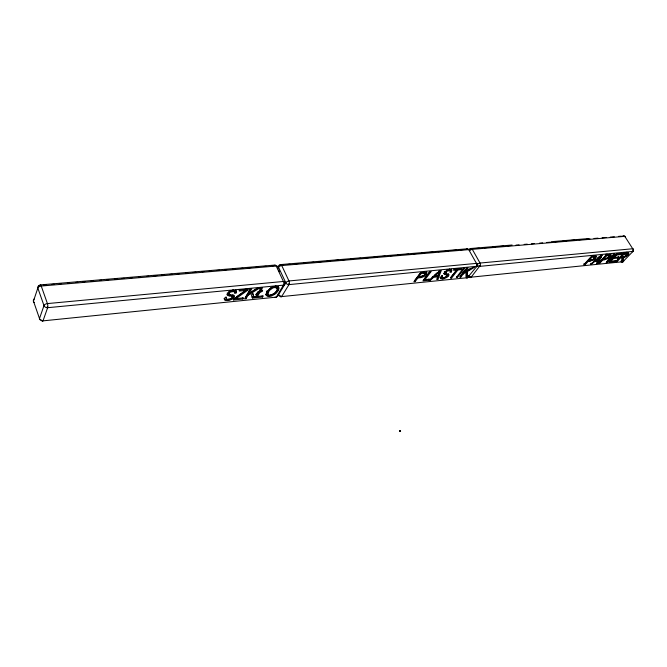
<?xml version="1.0" encoding="UTF-8"?>
<svg xmlns="http://www.w3.org/2000/svg" width="667" height="667" viewBox="0 0 667 667"><rect width="100%" height="100%" fill="white"/><g stroke="black" fill="none" stroke-linecap="round" stroke-linejoin="round"><path stroke-width="1" d="M609.238 255.178L609.238 255.052A1.467 0.542 -31 0 0 609.071 254.869M272.62 286.868A4.21 2.059 -24.9 0 1 273.962 286.518L276.48 286.918A4.586 2.243 -24.9 0 1 276.863 287.794L276.763 288.528M225.688 297.157L226.005 298.049A3.877 1.934 -23.6 0 0 226.513 298.316M277.347 288.828L276.788 290.687L274.921 293.08A5.136 2.501 -24.8 0 1 273.678 294.022L269.41 295.323A3.869 1.884 -24.8 0 1 268.493 295.114L268.051 294.814A5.103 2.485 -24.8 0 1 267.684 294.122L269.335 290.545L272.653 288.077A4.21 2.051 -24.9 0 1 274.437 287.56L276.963 287.961A4.586 2.234 -24.9 0 1 277.347 288.828L276.863 287.794M466.125 272.261L463.34 273.912L460.855 277.022L460.347 276.096L462.831 272.986L465.608 271.336L466.125 272.261L465.925 276.513L467.259 276.38L467.5 271.444L466.983 270.519L470.402 268.493M466.983 270.519L466.75 275.454L467.259 276.38M449.833 270.41L449.775 270.052A2.418 1.042 -28.9 0 0 449.483 269.827A3.035 1.309 -28.9 0 0 448.958 269.743L448.482 269.768L449.475 270.685A3.035 1.301 -28.8 0 1 449.992 270.76A2.418 1.034 -28.9 0 1 450.283 270.985L449.908 272.261L451.2 272.028L451.859 270.352A3.902 1.676 -28.9 0 0 451.384 269.785L447.165 270.385L443.997 273.303A3.627 1.559 -28.8 0 0 443.98 273.954L444.297 274.32A5.428 2.334 -28.9 0 0 444.731 274.496L445.648 274.679A39.311 16.692 -27.9 0 1 446.456 274.804L447.432 275.179A1.951 0.834 -28.7 0 1 447.507 275.429A2.134 0.917 -28.7 0 1 447.315 275.921L445.923 277.164A2.368 1.017 -28.7 0 1 445.214 277.514L442.688 277.856A3.502 1.501 -28.7 0 1 442.146 277.53L442.288 275.579M624.996 253.235L617.05 261.564L616.091 261.664L624.029 253.327L627.439 253.001A9.321 3.352 -31 0 1 628.131 252.968L628.939 253.56A3.969 1.426 -31.1 0 1 628.539 254.369L626.471 256.303A3.26 1.176 -31.1 0 1 625.646 256.803L625.079 257.078A3.802 1.367 -31.1 0 1 624.204 257.395A5.353 1.926 -31.2 0 1 623.603 257.554L622.803 260.98L621.719 261.097L621.194 260.263L622.286 260.155L623.078 256.72A5.353 1.934 -31.2 0 0 623.97 256.47M628.422 252.526L628.406 252.726A3.969 1.434 -31.1 0 1 628.006 253.535L626.722 254.886M479.973 265.724L471.185 277.122L470.318 277.414M622.911 261.906L622.936 261.714A2.126 1.209 40.3 0 0 623.578 260.347M234.15 291.737L233.959 290.795A2.676 1.342 -23.7 0 0 233.483 290.562A3.36 1.684 -23.7 0 0 232.775 290.478L232.475 290.487M596.015 255.769A3.177 1.184 -30.9 0 1 596.006 255.895L593.88 258.529A4.26 1.592 -30.8 0 1 593.263 258.988M276.196 297.274L283.417 285.142A2.618 1.843 31.6 0 0 284.676 282.858A2.61 1.276 -25.2 0 0 283.417 281.474L276.205 266.025A2.61 1.326 85.1 0 0 274.912 265.066L40.237 284.909M441.662 275.771L441.646 276.597A3.502 1.501 -28.7 0 0 442.188 276.922L442.463 276.972M226.371 297.499L226.463 299.116A3.885 1.934 -23.6 0 0 227.305 299.458L230.465 299.041A2.626 1.301 -23.6 0 0 231.249 298.649L232.566 297.274A2.368 1.176 -23.6 0 0 232.608 296.74A2.168 1.076 -23.6 0 0 232.416 296.473L230.982 296.081A43.739 21.261 -22.6 0 0 229.873 295.956L228.589 295.773A6.02 3.01 -23.7 0 1 227.964 295.589L227.389 295.198A4.027 2.009 -23.7 0 1 227.155 294.497C228.081 291.212 232.324 289.937 235.376 290.537A4.327 2.159 -23.7 0 1 236.226 291.145L236.043 292.98L234.459 293.255L234.425 291.863A2.676 1.334 -23.7 0 0 233.959 291.629A3.368 1.684 -23.7 0 0 233.242 291.546L230.815 291.988A2.41 1.209 -23.7 0 0 230.073 292.354L228.814 293.763L229.273 294.639A7.179 3.593 -23.8 0 0 230.073 294.797L234.067 295.664A3.86 1.918 -23.6 0 1 234.275 296.54L233.725 297.707A4.736 2.351 -23.6 0 1 232.558 298.866L229.165 300.433L225.596 300.542A4.727 2.351 -23.6 0 1 224.787 300.1A5.044 2.51 -23.6 0 1 224.479 299.666L224.771 297.782L226.371 297.499L226.138 296.965M621.719 261.097L622.344 259.438A29.823 10.872 -30.6 0 0 622.569 258.804C623.495 257.137 619.968 258.279 622.403 256.845L624.996 256.453A1.984 0.717 -31.1 0 0 625.788 256.078L627.514 254.294A1.843 0.659 -31.1 0 0 627.414 254.077L624.987 254.127L624.462 253.293M440.42 270.494L437.41 278.397L437.919 279.34L436.668 279.465L437.752 276.855L437.244 275.913M437.919 279.34L441.262 270.56L440.078 270.677L429.323 280.207L428.823 279.265M439.245 271.019A29.79 12.74 -29.3 0 1 439.42 270.635L439.845 271.761A27.339 11.681 -29.2 0 0 439.561 272.386L438.169 275.83L433.183 276.313L431.941 277.447M228.864 291.879L228.281 292.963L228.873 294.43M229.948 298.999L232.099 297.807A4.736 2.36 -23.6 0 0 233.258 296.648L233.809 295.481A3.852 1.918 -23.6 0 0 233.825 295.147M231.991 296.423L232.099 296.206A2.368 1.176 -23.6 0 0 232.141 295.673A2.168 1.076 -23.6 0 0 231.949 295.406L230.515 295.014A43.714 21.286 -22.6 0 0 229.406 294.889L228.122 294.706A6.011 3.01 -23.7 0 1 227.497 294.531L227.105 294.305M266.892 292.096L266.158 293.889A8.529 4.144 -24.9 0 0 266.308 295.323L267.434 296.29A5.469 2.66 -24.8 0 0 268.909 296.482L270.143 296.356A5.536 2.693 -24.8 0 0 272.028 295.84L275.554 293.755A8.838 4.302 -24.8 0 0 276.922 292.413L278.839 289.111A8.429 4.119 -24.8 0 0 278.939 288.511A8.821 4.302 -24.8 0 0 278.873 287.735A6.737 3.285 -24.9 0 0 278.564 287.118L276.638 286.318A6.203 3.027 -24.9 0 0 275.571 286.335L270.785 288.077L266.892 292.096L266.416 291.054M270.852 287.744L268.184 290.42L267.209 293.088A5.103 2.485 -24.8 0 0 267.584 293.772L268.017 294.072A3.869 1.884 -24.8 0 0 268.593 294.247M424.604 273.453L424.804 272.478A1.592 0.7 -28.4 0 0 424.52 272.278L424.279 272.253A5.619 2.468 -28.3 0 0 423.753 272.253L423.287 272.294L424.262 273.212A5.619 2.46 -28.3 0 1 424.787 273.203L425.029 273.228A1.592 0.7 -28.4 0 1 425.313 273.428L424.579 275.079A2.985 1.309 -28.4 0 1 424.02 275.596L418.701 276.863L418.192 275.913L420.719 272.536L426.747 272.436A3.418 1.501 -28.4 0 1 426.897 272.795L425.121 275.654A4.586 2.018 -28.4 0 1 424.17 276.396L421.819 277.447L417.892 277.939L415.116 281.632L413.882 281.757L420.802 272.52M234.042 298.799L243.572 297.857L242.913 299.008L233.567 299.95L234.242 298.741L245.965 290.412L245.498 289.353L245.031 289.653M239.928 289.878L239.27 291.062L245.965 290.412M235.476 297.565L235.943 298.616L247.732 290.245L248.407 289.069L238.794 289.995M246.065 298.691L248.032 295.264L251 293.422L250.525 292.371L247.557 294.214L245.598 297.64L246.065 298.691L244.581 298.841L250.275 288.886L251.776 288.744L248.916 293.722L248.441 292.671L250.825 288.519M274.496 294.539L274.02 293.505L275.079 292.721A8.829 4.31 -24.8 0 0 276.446 291.379L278.356 288.077A8.429 4.119 -24.8 0 0 278.464 287.477A8.821 4.31 -24.8 0 0 278.389 286.693A6.737 3.293 -24.9 0 0 278.314 286.468M257.062 292.863L257.537 293.905L255.286 297.757L262.606 297.023L263.282 295.873L254.819 296.715M257.537 293.905L255.728 294.931L256.428 293.713L258.246 292.688L261.072 287.852L262.548 287.71L260.322 291.521L259.847 290.47L261.622 287.419M261.939 291.421L261.464 290.37L259.13 291.687L256.953 295.423L257.429 296.465L259.605 292.738L261.939 291.421L262.656 290.195L260.322 291.521M277.797 268.684L278.589 267.35A2.585 1.809 31.2 0 1 279.84 265.132L282.925 264.866M600.542 256.753L597.032 262.698L597.557 263.54L596.531 263.64L598.024 261.222L597.507 260.38M597.557 263.54L601.567 256.753L598.616 260.272L595.931 260.539L591.521 264.149L590.487 264.249L601.392 255.503L602.368 255.411L600.884 256.595L600.358 255.744M279.89 295.848A2.568 1.242 -25 0 1 278.631 294.522L285.784 282.758A2.61 1.276 -25.4 0 1 288.969 280.957L476.455 263.39A2.393 1.009 -29.4 0 1 477.314 264.307M594.355 257.137L594.597 256.462A1.476 0.55 -30.9 0 0 594.414 256.278L594.239 256.245A5.219 1.951 -30.8 0 0 593.822 256.245L594.347 257.095A5.219 1.943 -30.8 0 1 594.764 257.103L594.947 257.128A1.484 0.55 -30.8 0 1 595.122 257.312L594.122 258.829A2.768 1.034 -30.8 0 1 593.547 259.305L589.995 260.33L589.086 261.314L588.561 260.463M400.45 431.291L399.791 431.274L400.534 430.807L399.867 431.115M400.183 430.89L400.042 431.04M399.883 431.382L400.45 430.865M467.409 277.822L467.625 277.48A2.318 1.484 37.6 0 0 468.593 275.955M600.884 256.595L600.617 255.636M445.431 271.127L444.789 272.169L445.573 273.47A6.478 2.785 -28.9 0 0 446.131 273.62L448.924 274.462A3.477 1.492 -28.7 0 1 448.833 275.271L448.074 276.338A4.269 1.834 -28.7 0 1 446.857 277.38L443.822 278.773L441.079 278.831A4.26 1.826 -28.7 0 1 440.587 278.414A4.552 1.951 -28.7 0 1 440.478 278.014L441.246 276.288L442.538 276.046M448.999 270.702L447.499 271.06A2.176 0.934 -28.8 0 0 446.832 271.386L445.323 273.27M446.798 276.113A4.269 1.834 -28.7 0 0 447.565 275.404L448.324 274.337A3.477 1.492 -28.8 0 0 448.457 273.77M446.673 275.179L446.807 274.987A2.134 0.917 -28.7 0 0 446.998 274.496A1.951 0.842 -28.8 0 0 446.923 274.245L445.948 273.87A39.295 16.717 -27.9 0 0 445.139 273.745L444.214 273.562A5.419 2.334 -28.9 0 1 443.905 273.445M423.32 275.679L423.662 275.454A4.586 2.018 -28.4 0 0 424.621 274.712L426.388 271.844M421.319 276.505L417.384 276.988L414.616 280.69L415.116 281.632M418.701 276.863L421.227 273.495L423.795 273.245M430.015 271.394L424.462 278.714L424.962 279.656L431.14 271.527L429.915 271.652L422.936 280.849L429.023 280.232L429.831 279.173L423.445 279.798M454.444 269.293L453.602 270.368L456.728 270.068L456.211 269.135M456.728 270.068L450.425 278.072L451.609 277.956L457.912 269.952L461.022 269.651L461.872 268.584L453.868 269.36M463.565 268.142L456.32 277.48L457.495 277.364L464.674 268.317L463.498 268.426M466.942 267.817L463.94 271.586L464.457 272.511L472.845 267.534L474.329 267.384L467.5 271.444M464.457 272.511L468.059 267.992L466.883 268.101L459.688 277.138L460.855 277.022M626.605 254.16L626.988 253.46A1.843 0.667 -31.2 0 0 626.888 253.243L626.046 253.143L626.571 253.977M400.008 431.366L399.983 430.94L400.25 431.324M604.802 259.763L604.277 258.921L608.171 257.871A2.751 1.009 -31 0 0 608.746 257.404L610.63 254.486L611.139 255.002A3.152 1.159 -31 0 1 611.164 255.328L609.013 257.937A4.235 1.559 -31 0 1 608.071 258.613L603.752 259.863L603.226 259.021M589.086 261.314L593.463 260.055A4.26 1.592 -30.8 0 0 594.405 259.38L596.531 256.745A3.177 1.184 -30.8 0 0 596.498 256.411L593.772 256.236L592.855 257.237L593.972 257.128M608.779 256.853L609.813 255.836A1.467 0.542 -31 0 0 609.596 255.711L609.521 255.694A5.186 1.901 -30.9 0 0 609.013 255.678L607.545 255.811L608.479 254.827L610.83 254.744M583.467 264.057L584.467 263.957L592.279 255.478L592.805 256.328L584.992 264.807L583.984 264.907L591.796 256.428L592.805 256.328M598.141 262.581L599.124 262.481L606.336 254.769M607.52 254.919L606.536 255.011L598.666 263.423L599.65 263.323L607.52 254.919L606.995 254.069M603.752 259.863L606.178 258.479M613.84 254.052L606.595 261.731L607.12 262.573L615.024 254.194L614.049 254.285L606.145 262.665L607.12 262.573M618.793 257.095L612.973 257.67L610.313 260.48L610.839 261.314L613.498 258.504L617.867 258.071L618.793 257.095L618.267 256.261M615.758 254.727L613.898 256.687L614.424 257.529L616.9 254.911L621.519 254.46L622.453 253.477L616.375 254.069L616.9 254.911M616.858 254.019L608.946 262.381L614.64 261.806L615.558 260.839M609.371 261.456L616.533 260.739L623.803 253.093M624.987 254.127L625.929 253.143M622.628 262.031L633.166 251.226M439.937 271.577L434.901 276.146L434.392 275.204L437.544 272.428L438.052 273.37M438.519 271.536L438.978 271.085M429.323 280.207L430.582 280.073L433.683 277.255L437.752 276.855M601.059 256.345L595.931 260.539L595.406 259.696M599.099 256.737L599.591 256.32M284.209 284.501L283.417 285.142L47.64 307.695A3.01 2.284 19.3 0 1 43.989 305.603L37.836 288.044A2.993 2.243 19 0 1 39.828 285.484L39.286 285.251M477.038 266.108L467.625 277.48A2.326 1.526 85.7 0 1 466.133 277.797M596.998 258.421L598.591 257.145L599.116 257.996M626.471 255.086L625.946 255.469M229.198 291.571L229.606 291.287A2.41 1.209 -23.7 0 1 230.348 290.92L232.158 290.512L232.625 291.579M445.873 276.763L446.348 276.455M253.718 296.823L252.026 296.99L252.501 298.041L254.185 297.866L251.993 291.454L257.654 287.936M248.916 293.722L257.854 288.161L259.746 287.977L252.468 292.505L254.185 297.866M607.545 257.77L606.536 258.329M633.133 251.384L479.898 266.35A2.343 1.476 37.6 0 1 477.405 265.149M477.047 266.275L288.969 284.617A2.61 1.834 31.8 0 1 285.784 282.758L278.589 267.35A2.585 1.301 -25.4 0 1 281.749 265.558L468.726 249.641A2.376 1.034 -29.6 0 1 469.601 250.584M259.847 290.47L261.406 289.595M273.403 293.897L271.552 294.806A5.536 2.693 -24.8 0 1 269.668 295.323L268.434 295.448A5.469 2.668 -24.8 0 1 266.967 295.256L265.841 294.289L266.308 295.323M284.275 284.676L283.417 285.142A2.618 1.351 84.7 0 0 283.417 281.474L47.424 303.585A2.985 1.601 -17.5 0 0 43.989 305.603L39.495 318.534A2.943 1.551 -17.4 0 0 40.987 319.96M466.558 249.291L467.3 248.883M271.294 287.477L271.736 287.244M445.389 277.047L443.847 277.697M422.953 275.88L421.752 276.38M624.554 256.245L625.121 255.97A3.26 1.176 -31.1 0 0 625.404 255.811M591.921 259.763L589.636 260.363L590.153 261.214M42.113 320.952L276.547 297.115M280.857 296.682L467.725 277.68M229.331 299.208L225.129 299.483A4.719 2.351 -23.5 0 1 224.329 299.041A5.044 2.51 -23.6 0 1 224.02 298.608M400.542 430.824L400.408 431.049M443.313 277.839L440.57 277.897A4.26 1.826 -28.7 0 1 440.087 277.48A4.544 1.951 -28.7 0 1 439.978 277.08M400.542 431.182L400.175 431.165M400.492 431.241L400.042 431.165M400.333 430.915L399.967 431.19L400.6 431.115M448.224 269.793L446.99 270.118A2.176 0.934 -28.9 0 0 446.54 270.327M280.79 296.507L281.774 296.356L288.969 284.617A2.618 1.351 84.7 0 0 288.969 280.957L281.749 265.558A2.601 1.334 85.1 0 0 279.84 265.132L279.273 265.116M470.31 277.255L622.936 261.714A2.109 1.634 87.9 0 1 620.952 261.756M41.963 320.76L43.097 320.594L47.64 307.695A2.951 0.984 83.4 0 0 47.424 303.585L41.237 286.035A2.935 0.967 83.7 0 0 40.012 285.109M598.024 261.222L595.689 261.456L596.965 260.438L596.44 259.588M467.267 248.799L280.44 264.599M43.93 285.142L45.981 284.967M52.126 284.442L54.177 284.267M59.305 283.834L61.356 283.658M67.5 283.142L69.551 282.966M75.704 282.441L77.756 282.266M82.875 281.833L84.942 281.657M91.146 281.132L93.213 280.957M99.408 280.432L101.476 280.257M106.645 279.823L108.713 279.64M114.916 279.114L116.983 278.939M122.144 278.506L124.212 278.331M130.323 277.814L132.358 277.639M138.469 277.122L140.512 276.947M146.623 276.43L148.658 276.255M153.752 275.821L156.803 275.563M161.898 275.129L163.932 274.962M170.127 274.437L172.194 274.262M177.355 273.82L179.423 273.645M185.618 273.12L187.685 272.945M192.846 272.511L195.94 272.244M202.134 271.719L204.177 271.544M209.288 271.11L211.331 270.944M216.433 270.51L219.501 270.243M224.604 269.81L226.647 269.643M232.775 269.118L234.817 268.951M240.929 268.426L242.946 268.259M248.007 267.826L251.042 267.575M256.103 267.142L258.121 266.967M264.19 266.458L266.216 266.283M272.286 265.766L274.312 265.599A2.61 1.326 85.1 0 1 274.587 265.249M288.069 264.432L290.12 264.257M295.264 263.824L298.349 263.557M303.485 263.123L305.544 262.948M311.714 262.423L313.773 262.248M318.884 261.814L321.953 261.556M327.063 261.122L330.132 260.864M335.243 260.43L338.311 260.172M342.404 259.822L345.473 259.563M350.567 259.13L353.627 258.871M358.721 258.437L360.755 258.262M365.849 257.829L368.909 257.57M374.004 257.145L377.063 256.878M382.149 256.453L385.201 256.195M390.278 255.761L393.33 255.503M397.399 255.161L400.45 254.902M405.536 254.469L408.579 254.21M413.665 253.777L416.717 253.518M421.794 253.085L424.846 252.826M428.906 252.485L432.975 252.143M438.061 251.709L440.095 251.534M445.181 251.1L448.232 250.842M452.309 250.5L456.378 250.158M460.447 249.808L463.507 249.55M469.743 248.966L472.161 248.816M476.23 248.474L479.281 248.216M484.367 247.782L487.41 247.524M492.496 247.09L495.548 246.832M499.625 246.49L503.718 246.14M507.804 245.79L510.872 245.531M515.983 245.097L519.051 244.839M524.162 244.405L527.247 244.147M531.366 243.797L534.459 243.53M539.603 243.096L542.688 242.83M546.807 242.488L549.9 242.221M554.886 241.796L558.879 241.462M562.873 241.12L566.858 240.787M570.852 240.445L574.837 240.103M578.873 239.761L581.891 239.511M586.935 239.078L589.953 238.828M593.98 238.486L598.016 238.144M602.084 237.794L606.161 237.452M610.238 237.102L614.315 236.76M618.392 236.41L621.452 236.151M470.844 248.499L512.123 245.022M551.067 241.729L588.211 238.586M38.986 285.484L39.828 285.484M445.881 272.728L445.623 272.686A6.47 2.793 -29 0 1 445.056 272.528L444.814 272.336M609.071 254.869L608.896 254.836A5.186 1.909 -30.9 0 0 608.487 254.836L608.646 255.711M621.969 256.978L622.044 257.971A29.815 10.897 -30.6 0 1 621.986 258.162M228.406 293.363L228.806 293.58A7.17 3.602 -23.8 0 0 229.031 293.63M46.982 307.12L47.64 307.695L47.382 306.937M288.561 284.084L288.969 284.617L288.919 283.925M626.913 252.168L627.439 253.001M627.439 254.21L627.964 255.044M626.647 254.586L626.997 255.144M623.078 256.72L623.837 257.879M620.994 253.627L621.519 254.46M623.095 258.037L623.62 258.863M621.819 258.604L622.344 259.438M622.286 260.155L622.803 260.98M617.342 257.237L617.867 258.071M613.515 253.443L614.049 254.285M616.533 260.739L617.05 261.564M612.973 257.67L613.498 258.504M614.115 260.98L614.64 261.806M609.196 254.31L609.463 254.727M609.621 256.045L610.147 256.887M608.863 256.612L609.121 257.028M606.003 254.169L606.536 255.011M598.091 259.43L598.616 260.272M599.124 262.481L599.65 263.323M594.514 255.711L594.781 256.145M595.014 257.462L595.539 258.312M593.246 255.386L593.772 256.236M593.972 257.604L594.497 258.454M591.27 255.578L591.796 256.428M594.164 260.705L594.689 261.556M589.478 259.48L589.995 260.33M591.004 263.298L591.521 264.149M584.467 263.957L584.992 264.807M460.513 268.718L461.022 269.651M462.831 272.986L463.34 273.912M457.912 269.952L457.404 269.018L451.1 277.03L451.609 277.956M456.987 276.438L457.495 277.364M449.45 269.001L449.8 269.635M451.2 272.028L450.684 271.094L451.342 269.418A3.902 1.684 -28.9 0 0 451.259 269.185M447.882 275.037L448.391 275.963M446.348 273.078L446.682 273.695M445.156 271.436L445.664 272.378M446.923 275.646L447.182 276.113M444.23 272.003L444.48 272.469M445.139 273.745L445.648 274.679M442.221 278.031L442.721 278.956M438.886 272.936L439.136 273.403M433.183 276.313L433.683 277.255M430.082 279.139L430.582 280.073M425.679 273.545L426.188 274.496M428.514 279.29L429.023 280.232M424.22 271.694L424.479 272.169M424.671 274.195L424.921 274.671M420.719 272.536L421.227 273.495M419.893 276.747L420.393 277.697M417.384 276.988L417.892 277.939M479.656 265.866L479.898 266.35A2.351 1.559 86.3 0 0 480.032 263.048L472.303 249.333A2.334 1.534 87 0 0 470.127 248.991A2.326 1.459 37.1 0 0 469.168 249.625M278.673 270.002L279.465 271.711M277.555 289.853L278.031 290.887M275.329 285.818L275.571 286.335M274.404 286.46L274.887 287.502M267.867 290.929L268.342 291.971M269.043 295.406L269.51 296.44M262.131 295.981L262.606 297.023M259.13 291.687L259.605 292.738M257.77 291.646L258.246 292.688M251.993 291.454L252.468 292.505M247.732 290.245L247.257 289.186L236.593 296.79L237.06 297.849M247.557 294.214L248.032 295.264M243.797 291.204L244.039 291.729M242.446 297.957L242.913 299.008M236.043 292.98L235.876 290.37M232.916 289.686L233.233 290.395M232.766 294.43L233.075 295.139M233.517 296.24L233.984 297.299M233.108 298.891L233.567 299.95M232.224 296.948L232.458 297.482M228.489 292.388L228.956 293.455M229.406 294.889L229.873 295.956M227.205 293.046L227.439 293.58M227.339 299.591L227.806 300.65M250.525 292.371L252.501 298.041M41.913 320.493A2.91 0.95 83.2 0 0 43.097 320.594A2.968 2.268 18.9 0 1 39.495 318.534L33.458 301.125A2.951 2.226 18.7 0 1 34.159 299.008M274.987 297.224A2.585 1.309 84.3 0 0 276.28 296.915A2.576 1.843 31.5 0 0 277.705 295.173M34.351 302.485A2.918 1.576 -17.1 0 1 33.458 301.125L37.836 288.044A2.96 1.626 -17.2 0 1 41.237 286.035L276.205 266.025A2.593 1.309 -25.3 0 1 277.647 267.042M235.543 289.828A4.327 2.168 -23.7 0 1 235.751 290.078M477.28 265.158A2.351 1.484 37.5 0 1 476.321 266.692A2.351 1.559 86.3 0 0 476.455 263.39L468.726 249.641A2.343 1.534 86.9 0 0 466.892 248.974M278.631 294.522A2.568 1.826 31.7 0 0 281.774 296.356A2.576 1.317 84.3 0 1 280.165 296.323M477.072 264.682A2.385 1.009 -29.5 0 1 480.032 263.048L632.725 248.749A2.234 0.809 -31.3 0 1 633.358 249.3M633.133 250.383A2.151 1.209 40.2 0 1 632.499 251.751A2.134 1.667 88.9 0 0 632.725 248.749L624.796 236.351A2.126 1.642 89.8 0 0 622.836 235.768M468.718 275.938A2.318 1.476 37.7 0 0 471.185 277.122A2.318 1.526 85.7 0 1 469.026 276.713A2.351 0.984 -29.1 0 1 468.101 276.421M625.271 237.235A2.226 0.825 -31.5 0 0 624.796 236.351L472.303 249.333A2.368 1.026 -29.7 0 0 469.726 250.567M608.479 257.103A4.235 1.559 -31 0 1 607.862 257.562"/></g></svg>
